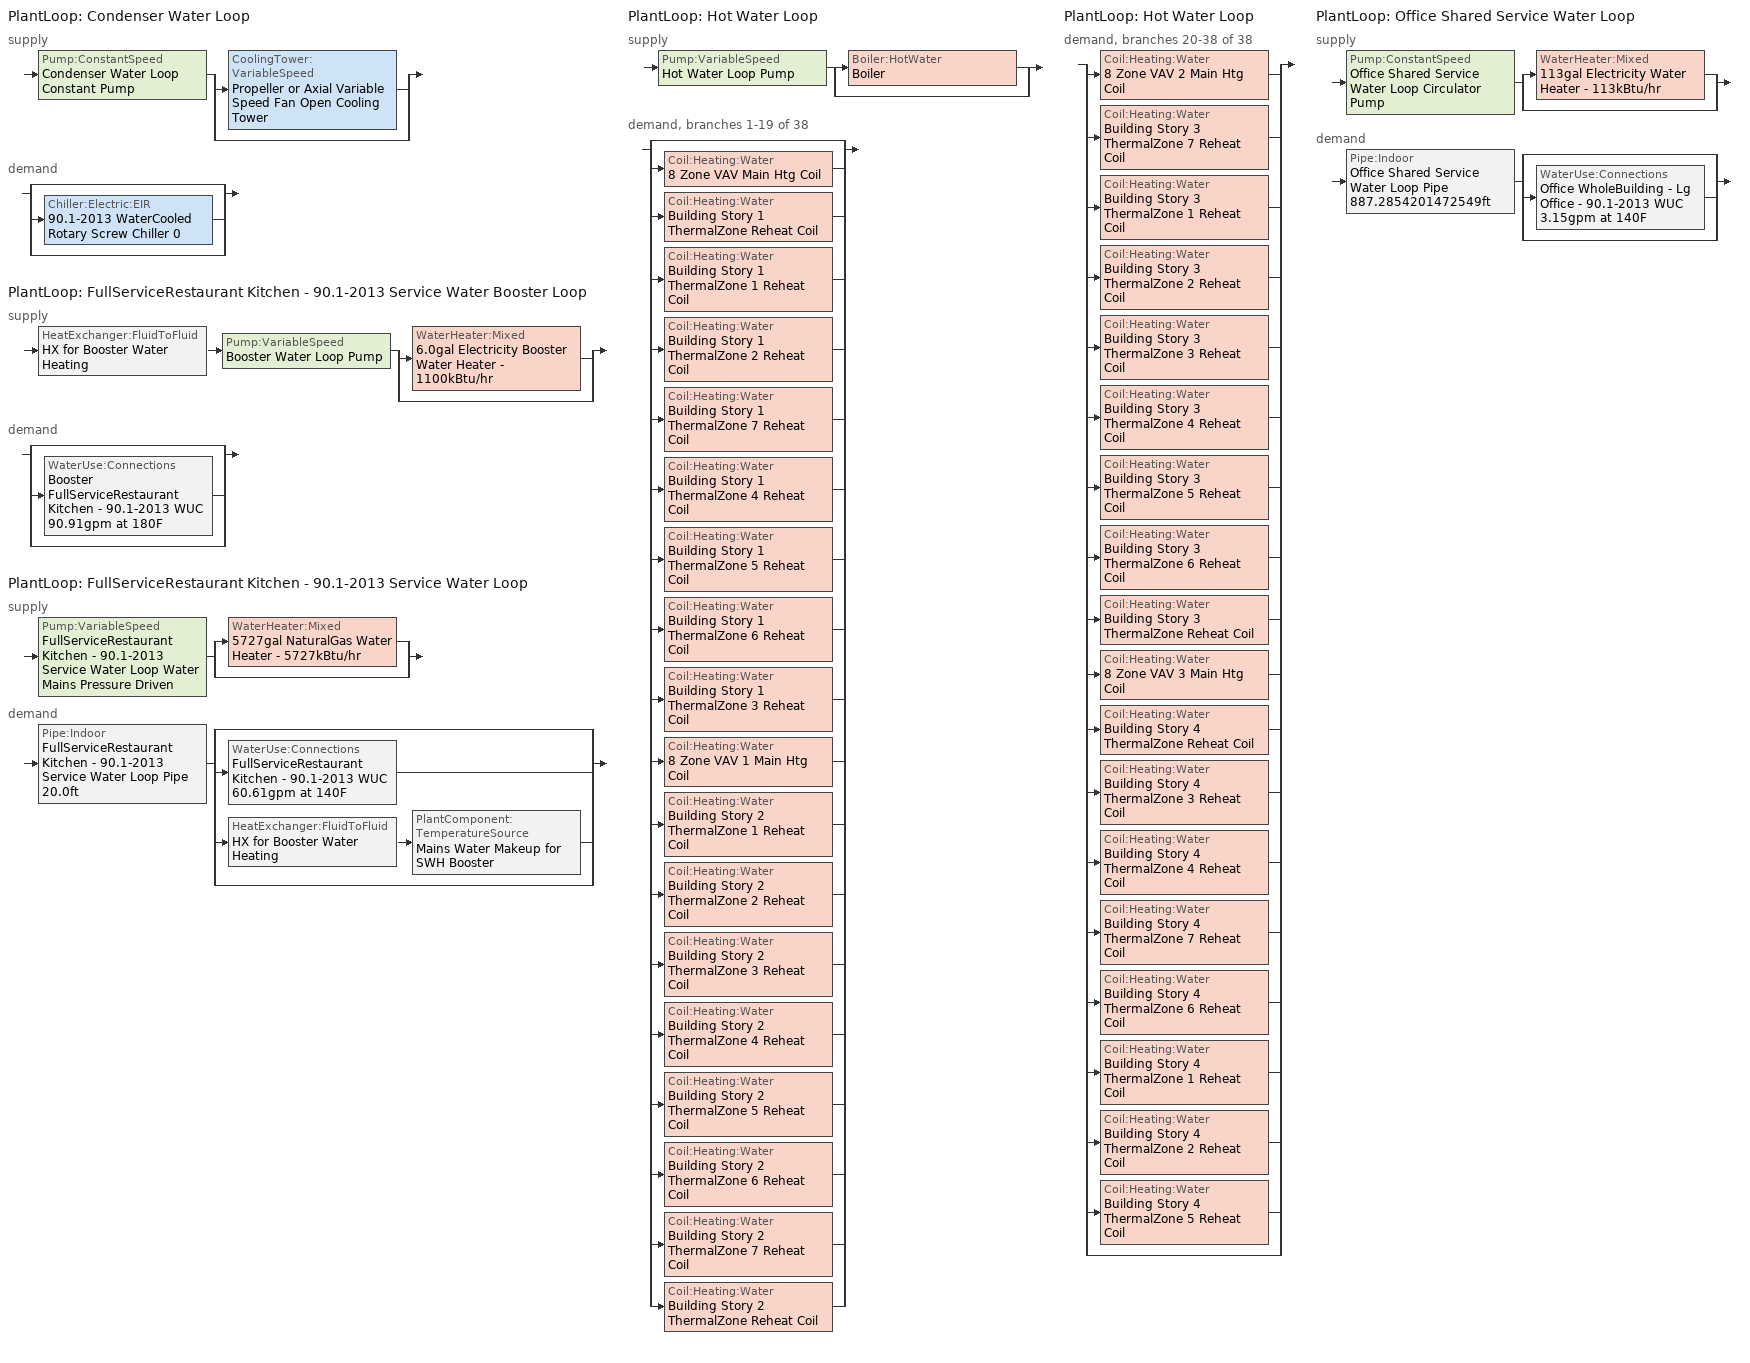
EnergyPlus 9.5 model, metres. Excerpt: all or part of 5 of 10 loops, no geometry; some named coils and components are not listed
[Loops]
PlantLoop 'Condenser Water Loop'
 supply: Pump:ConstantSpeed 'Condenser Water Loop Constant Pump' > split
  | CoolingTower:VariableSpeed 'Propeller or Axial Variable Speed Fan Open Cooling Tower'
  | bypass
 demand: split
  | bypass
  | Chiller:Electric:EIR '90.1-2013 WaterCooled  Rotary Screw Chiller 0'
  | bypass
PlantLoop 'FullServiceRestaurant Kitchen - 90.1-2013 Service Water Booster Loop'
 supply: HeatExchanger:FluidToFluid 'HX for Booster Water Heating' > Pump:VariableSpeed 'Booster Water Loop Pump' > split
  | WaterHeater:Mixed '6.0gal Electricity Booster Water Heater - 1100kBtu/hr'
  | bypass
 demand: split
  | bypass
  | WaterUse:Connections 'Booster FullServiceRestaurant Kitchen - 90.1-2013 WUC 90.91gpm at 180F'
  | bypass
PlantLoop 'FullServiceRestaurant Kitchen - 90.1-2013 Service Water Loop'
 supply: Pump:VariableSpeed 'FullServiceRestaurant Kitchen - 90.1-2013 Service Water Loop Water Mains Pressure Driven' > split
  | WaterHeater:Mixed '5727gal NaturalGas Water Heater - 5727kBtu/hr'
  | bypass
 demand: Pipe:Indoor 'FullServiceRestaurant Kitchen - 90.1-2013 Service Water Loop Pipe 20.0ft' > split
  | bypass
  | WaterUse:Connections 'FullServiceRestaurant Kitchen - 90.1-2013 WUC 60.61gpm at 140F'
  | HeatExchanger:FluidToFluid 'HX for Booster Water Heating' > PlantComponent:TemperatureSource 'Mains Water Makeup for SWH Booster'
  | bypass
PlantLoop 'Hot Water Loop'
 supply: Pump:VariableSpeed 'Hot Water Loop Pump' > split
  | Boiler:HotWater 'Boiler'
  | bypass
 demand, branches 1-19 of 38: split
  | bypass
  | Coil:Heating:Water '8 Zone VAV Main Htg Coil'
  | Coil:Heating:Water 'Building Story 1 ThermalZone Reheat Coil'
  | Coil:Heating:Water 'Building Story 1 ThermalZone 1 Reheat Coil'
  | Coil:Heating:Water 'Building Story 1 ThermalZone 2 Reheat Coil'
  | Coil:Heating:Water 'Building Story 1 ThermalZone 7 Reheat Coil'
  | Coil:Heating:Water 'Building Story 1 ThermalZone 4 Reheat Coil'
  | Coil:Heating:Water 'Building Story 1 ThermalZone 5 Reheat Coil'
  | Coil:Heating:Water 'Building Story 1 ThermalZone 6 Reheat Coil'
  | Coil:Heating:Water 'Building Story 1 ThermalZone 3 Reheat Coil'
  | Coil:Heating:Water '8 Zone VAV 1 Main Htg Coil'
  | Coil:Heating:Water 'Building Story 2 ThermalZone 1 Reheat Coil'
  | Coil:Heating:Water 'Building Story 2 ThermalZone 2 Reheat Coil'
  | Coil:Heating:Water 'Building Story 2 ThermalZone 3 Reheat Coil'
  | Coil:Heating:Water 'Building Story 2 ThermalZone 4 Reheat Coil'
  | Coil:Heating:Water 'Building Story 2 ThermalZone 5 Reheat Coil'
  | Coil:Heating:Water 'Building Story 2 ThermalZone 6 Reheat Coil'
  | Coil:Heating:Water 'Building Story 2 ThermalZone 7 Reheat Coil'
  | Coil:Heating:Water 'Building Story 2 ThermalZone Reheat Coil'
PlantLoop 'Hot Water Loop'
 demand, branches 20-38 of 38: split
  | Coil:Heating:Water '8 Zone VAV 2 Main Htg Coil'
  | Coil:Heating:Water 'Building Story 3 ThermalZone 7 Reheat Coil'
  | Coil:Heating:Water 'Building Story 3 ThermalZone 1 Reheat Coil'
  | Coil:Heating:Water 'Building Story 3 ThermalZone 2 Reheat Coil'
  | Coil:Heating:Water 'Building Story 3 ThermalZone 3 Reheat Coil'
  | Coil:Heating:Water 'Building Story 3 ThermalZone 4 Reheat Coil'
  | Coil:Heating:Water 'Building Story 3 ThermalZone 5 Reheat Coil'
  | Coil:Heating:Water 'Building Story 3 ThermalZone 6 Reheat Coil'
  | Coil:Heating:Water 'Building Story 3 ThermalZone Reheat Coil'
  | Coil:Heating:Water '8 Zone VAV 3 Main Htg Coil'
  | Coil:Heating:Water 'Building Story 4 ThermalZone Reheat Coil'
  | Coil:Heating:Water 'Building Story 4 ThermalZone 3 Reheat Coil'
  | Coil:Heating:Water 'Building Story 4 ThermalZone 4 Reheat Coil'
  | Coil:Heating:Water 'Building Story 4 ThermalZone 7 Reheat Coil'
  | Coil:Heating:Water 'Building Story 4 ThermalZone 6 Reheat Coil'
  | Coil:Heating:Water 'Building Story 4 ThermalZone 1 Reheat Coil'
  | Coil:Heating:Water 'Building Story 4 ThermalZone 2 Reheat Coil'
  | Coil:Heating:Water 'Building Story 4 ThermalZone 5 Reheat Coil'
  | bypass
PlantLoop 'Office Shared Service Water Loop'
 supply: Pump:ConstantSpeed 'Office Shared Service Water Loop Circulator Pump' > split
  | WaterHeater:Mixed '113gal Electricity Water Heater - 113kBtu/hr'
  | bypass
 demand: Pipe:Indoor 'Office Shared Service Water Loop Pipe 887.2854201472549ft' > split
  | bypass
  | WaterUse:Connections 'Office WholeBuilding - Lg Office - 90.1-2013 WUC 3.15gpm at 140F'
  | bypass
[Material] Roughness=Smooth; Thickness {m}=0.001143; Conductivity {W/m-K}=386; Density {kg/m3}=8906.27; Specific Heat {J/kg-K}=385.1856; Thermal Absorptance=0.9; Solar Absorptance=0.7; Visible Absorptance=0.7
Copper pipe 0.75in type L; Copper pipe 0.75in type L 1
[Construction]
Uninsulated copper pipe 0.75in type L: Copper pipe 0.75in type L
Uninsulated copper pipe 0.75in type L 1: Copper pipe 0.75in type L 1
[Coil:Heating:Water] Availability Schedule=Always On Discrete; U-Factor Times Area Value {W/K}=Autosize; Maximum Water Flow Rate {m3/s}=Autosize; Performance Input Method=UFactorTimesAreaAndDesignWaterFlowRate; Rated Capacity {W}=Autosize; Rated Inlet Water Temperature {C}=82.2222; Rated Inlet Air Temperature {C}=12.7778; Rated Outlet Water Temperature {C}=71.1111; Rated Outlet Air Temperature {C}=40; Rated Ratio for Air and Water Convection=0.5
Building Story 1 ThermalZone Reheat Coil; Building Story 1 ThermalZone 1 Reheat Coil; Building Story 1 ThermalZone 2 Reheat Coil; Building Story 1 ThermalZone 3 Reheat Coil; Building Story 1 ThermalZone 4 Reheat Coil; Building Story 1 ThermalZone 5 Reheat Coil; Building Story 1 ThermalZone 6 Reheat Coil; Building Story 1 ThermalZone 7 Reheat Coil; Building Story 2 ThermalZone Reheat Coil; Building Story 2 ThermalZone 1 Reheat Coil; Building Story 2 ThermalZone 2 Reheat Coil; Building Story 2 ThermalZone 3 Reheat Coil; Building Story 2 ThermalZone 4 Reheat Coil; Building Story 2 ThermalZone 5 Reheat Coil; Building Story 2 ThermalZone 6 Reheat Coil; Building Story 2 ThermalZone 7 Reheat Coil; Building Story 3 ThermalZone Reheat Coil; Building Story 3 ThermalZone 1 Reheat Coil; Building Story 3 ThermalZone 2 Reheat Coil; Building Story 3 ThermalZone 3 Reheat Coil; Building Story 3 ThermalZone 4 Reheat Coil; Building Story 3 ThermalZone 5 Reheat Coil; Building Story 3 ThermalZone 6 Reheat Coil; Building Story 3 ThermalZone 7 Reheat Coil; Building Story 4 ThermalZone Reheat Coil; Building Story 4 ThermalZone 1 Reheat Coil; Building Story 4 ThermalZone 2 Reheat Coil; Building Story 4 ThermalZone 3 Reheat Coil; Building Story 4 ThermalZone 4 Reheat Coil; Building Story 4 ThermalZone 5 Reheat Coil; Building Story 4 ThermalZone 6 Reheat Coil; Building Story 4 ThermalZone 7 Reheat Coil
[SetpointManager:Scheduled] Control Variable=Temperature
Name | Schedule | Setpoint Node or NodeList
Hot water booster setpoint manager | Service Water Booster Temp - 180.00000000000006F | FullServiceRestaurant Kitchen - 90.1-2013 Service Water Booster Loop Supply Outlet Node
Service hot water setpoint manager | Service Water Loop Temp - 140F | FullServiceRestaurant Kitchen - 90.1-2013 Service Water Loop Supply Outlet Node
Hot Water Loop Setpoint Manager | Hot Water Loop Temp - 180F | Hot Water Loop Supply Outlet Node
Service hot water setpoint manager 1 | Service Water Loop Temp - 140F 1 | Office Shared Service Water Loop Supply Outlet Node
[PlantLoop] Fluid Type=Water; Maximum Loop Flow Rate {m3/s}=Autosize; Minimum Loop Flow Rate {m3/s}=0; Plant Loop Volume {m3}=Autocalculate; Load Distribution Scheme=Optimal; Plant Loop Demand Calculation Scheme=SingleSetpoint
Name | Plant Equipment Operation Scheme | Maximum Loop Temperature {C} | Minimum Loop Temperature {C}
Condenser Water Loop | Condenser Water Loop Operation Schemes | 80 | 5
FullServiceRestaurant Kitchen - 90.1-2013 Service Water Booster Loop | FullServiceRestaurant Kitchen - 90.1-2013 Service Water Booster Loop Operation Schemes | 100 | 0
FullServiceRestaurant Kitchen - 90.1-2013 Service Water Loop | FullServiceRestaurant Kitchen - 90.1-2013 Service Water Loop Operation Schemes | 60 | 10
Hot Water Loop | Hot Water Loop Operation Schemes | 100 | 10
Office Shared Service Water Loop | Office Shared Service Water Loop Operation Schemes | 60 | 10
[Sizing:Plant]
Name | Loop Type | Design Loop Exit Temperature {C} | Loop Design Temperature Difference {deltaC} | Sizing Option | Zone Timesteps in Averaging Window | Coincident Sizing Factor Mode
Condenser Water Loop | Condenser | 29.4444 | 5.55556 | Coincident | 6 | GlobalCoolingSizingFactor
FullServiceRestaurant Kitchen - 90.1-2013 Service Water Booster Loop | Heating | 82.2222 | 5 | NonCoincident | 1 | None
FullServiceRestaurant Kitchen - 90.1-2013 Service Water Loop; Office Shared Service Water Loop | Heating | 60 | 5 | NonCoincident | 1 | None
Hot Water Loop | Heating | 82.2222 | 11.1111 | NonCoincident | 1 | None
[Pump:ConstantSpeed] Design Flow Rate {m3/s}=Autosize; Design Power Consumption {W}=Autosize; Fraction of Motor Inefficiencies to Fluid Stream=0; Pump Control Type=Intermittent; Design Power Sizing Method=PowerPerFlowPerPressure; Design Electric Power per Unit Flow Rate {W/(m3/s)}=348701.1; Design Shaft Power per Unit Flow Rate per Unit Head {W-s/m3-Pa}=1.28205
Name | Design Pump Head {Pa} | Motor Efficiency
Condenser Water Loop Constant Pump | 148557 | 0.9
Office Shared Service Water Loop Circulator Pump | 29890.7 | 0.3
[Pump:VariableSpeed] Design Maximum Flow Rate {m3/s}=Autosize; Fraction of Motor Inefficiencies to Fluid Stream=0; Coefficient 1 of the Part Load Performance Curve=0; Coefficient 2 of the Part Load Performance Curve=1; Coefficient 3 of the Part Load Performance Curve=0; Coefficient 4 of the Part Load Performance Curve=0; Design Minimum Flow Rate {m3/s}=0; Skin Loss Radiative Fraction=0.5; Design Power Sizing Method=PowerPerFlowPerPressure; Design Electric Power per Unit Flow Rate {W/(m3/s)}=348701.1; Design Shaft Power per Unit Flow Rate per Unit Head {W/((m3/s)-Pa)}=1.28205; Design Minimum Flow Rate Fraction=0
Name | Design Pump Head {Pa} | Design Power Consumption {W} | Motor Efficiency | Pump Control Type
Booster Water Loop Pump | 0 | 0 | 1 | Continuous
FullServiceRestaurant Kitchen - 90.1-2013 Service Water Loop Water Mains Pressure Driven | 0.001 | Autosize | 1 | Continuous
Hot Water Loop Pump | 179344 | Autosize | 0.9 | Intermittent
[PlantEquipmentOperationSchemes] Control Scheme Schedule Name 1=Always On Discrete
Name | Control Scheme Object Type 1 | Control Scheme Name 1
Condenser Water Loop Operation Schemes | PlantEquipmentOperation:CoolingLoad | Condenser Water Loop Cooling Operation Scheme
FullServiceRestaurant Kitchen - 90.1-2013 Service Water Booster Loop Operation Schemes | PlantEquipmentOperation:HeatingLoad | FullServiceRestaurant Kitchen - 90.1-2013 Service Water Booster Loop Heating Operation Scheme
FullServiceRestaurant Kitchen - 90.1-2013 Service Water Loop Operation Schemes | PlantEquipmentOperation:HeatingLoad | FullServiceRestaurant Kitchen - 90.1-2013 Service Water Loop Heating Operation Scheme
Hot Water Loop Operation Schemes | PlantEquipmentOperation:HeatingLoad | Hot Water Loop Heating Operation Scheme
Office Shared Service Water Loop Operation Schemes | PlantEquipmentOperation:HeatingLoad | Office Shared Service Water Loop Heating Operation Scheme
[PlantEquipmentOperation:CoolingLoad]
Condenser Water Loop Cooling Operation Scheme: Load Range Lower Limit 1 {W}=0; Load Range Upper Limit 1 {W}=1000000000; Range Equipment List Name 1=Condenser Water Loop Cooling Equipment List
[PlantEquipmentList]
Condenser Water Loop Cooling Equipment List: CoolingTower:VariableSpeed, Propeller or Axial Variable Speed Fan Open Cooling Tower
FullServiceRestaurant Kitchen - 90.1-2013 Service Water Booster Loop Heating Equipment List: HeatExchanger:FluidToFluid, HX for Booster Water Heating, WaterHeater:Mixed, 6.0gal Electricity Booster Water Heater - 1100kBtu/hr
FullServiceRestaurant Kitchen - 90.1-2013 Service Water Loop Heating Equipment List: WaterHeater:Mixed, 5727gal NaturalGas Water Heater - 5727kBtu/hr
Hot Water Loop Heating Equipment List: Boiler:HotWater, Boiler
Office Shared Service Water Loop Heating Equipment List: WaterHeater:Mixed, 113gal Electricity Water Heater - 113kBtu/hr
[CoolingTower:VariableSpeed]
Propeller or Axial Variable Speed Fan Open Cooling Tower: Model Type=CoolToolsCrossFlow; Design Inlet Air Wet-Bulb Temperature {C}=23.8; Design Approach Temperature {deltaC}=5.55556; Design Range Temperature {deltaC}=5.55556; Design Water Flow Rate {m3/s}=Autosize; Design Air Flow Rate {m3/s}=Autosize; Design Fan Power {W}=Autosize; Fan Power Ratio Function of Air Flow Rate Ratio Curve=VSD-TWR-FAN-FPLR; Minimum Air Flow Rate Ratio=0.2; Fraction of Tower Capacity in Free Convection Regime=0.125; Basin Heater Capacity {W/K}=0; Basin Heater Setpoint Temperature {C}=2; Evaporation Loss Mode=SaturatedExit; Evaporation Loss Factor {percent/K}=0.2; Drift Loss Percent {percent}=0.008; Blowdown Calculation Mode=ConcentrationRatio; Blowdown Concentration Ratio=3; Number of Cells=1; Sizing Factor=1
[SetpointManager:FollowOutdoorAirTemperature]
Condenser Water Loop Setpoint Manager Follow OATwb with 10.0F Approach: Control Variable=Temperature; Reference Temperature Type=OutdoorAirWetBulb; Offset Temperature Difference {deltaC}=5.55556; Maximum Setpoint Temperature {C}=29.3556; Minimum Setpoint Temperature {C}=21.1111; Setpoint Node or NodeList=Condenser Water Loop Supply Outlet Node
[HeatExchanger:FluidToFluid]
HX for Booster Water Heating: Loop Demand Side Design Flow Rate {m3/s}=Autosize; Loop Supply Side Design Flow Rate {m3/s}=Autosize; Heat Exchange Model Type=Ideal; Heat Exchanger U-Factor Times Area Value {W/K}=Autosize; Control Type=UncontrolledOn; Minimum Temperature Difference to Activate Heat Exchanger {deltaC}=0.01; Heat Transfer Metering End Use Type=LoopToLoop; Component Override Cooling Control Temperature Mode=Loop; Sizing Factor=1; Operation Minimum Temperature Limit {C}=0; Operation Maximum Temperature Limit {C}=100
[WaterHeater:Mixed] Deadband Temperature Difference {deltaC}=2; Heater Control Type=Cycle; Heater Ignition Minimum Flow Rate {m3/s}=0; Heater Ignition Delay {s}=0; Off Cycle Parasitic Fuel Consumption Rate {W}=0; Off Cycle Parasitic Heat Fraction to Tank=0.8; On Cycle Parasitic Fuel Consumption Rate {W}=0; On Cycle Parasitic Heat Fraction to Tank=0; Ambient Temperature Indicator=Schedule; Off Cycle Loss Fraction to Zone=1; On Cycle Loss Fraction to Zone=1; Use Side Effectiveness=1; Source Side Effectiveness=1; Use Side Design Flow Rate {m3/s}=Autosize; Source Side Design Flow Rate {m3/s}=Autosize; Indirect Water Heating Recovery Time {hr}=1.5; Source Side Flow Control Mode=IndirectHeatPrimarySetpoint
Name | Tank Volume {m3} | Setpoint Temperature Schedule | Maximum Temperature Limit {C} | Heater Maximum Capacity {W} | Heater Fuel Type | Heater Thermal Efficiency | Off Cycle Parasitic Fuel Type | On Cycle Parasitic Fuel Type | Ambient Temperature Schedule | Off Cycle Loss Coefficient to Ambient Temperature {W/K} | On Cycle Loss Coefficient to Ambient Temperature {W/K}
6.0gal Electricity Booster Water Heater - 1100kBtu/hr | 0.0227125 | Service Water Booster Temp - 180.00000000000006F | 82.2222 | 322273 | Electricity | 1 | Electricity | Electricity | Water Heater Ambient Temp Schedule - 71.6 | 1.053 | 1.053
5727gal NaturalGas Water Heater - 5727kBtu/hr | 21.6802 | Service Water Loop Temp - 140F | 60 | 1.67851e+06 | NaturalGas | 0.78 | NaturalGas | NaturalGas | Water Heater Ambient Temp Schedule - 71.6f | 6 | 6
113gal Electricity Water Heater - 113kBtu/hr | 0.428533 | Service Water Loop Temp - 140F 1 | 60 | 33177.6 | Electricity | 1 | Electricity | Electricity | Water Heater Ambient Temp Schedule - 71.6f 1 | 1.053 | 1.053
[WaterHeater:Sizing] Design Mode=PeakDraw; Time Storage Can Meet Peak Draw {hr}=0.538503; Time for Tank Recovery {hr}=0; Nominal Tank Volume for Autosizing Plant Connections {m3}=1
6.0gal Electricity Booster Water Heater - 1100kBtu/hr; 5727gal NaturalGas Water Heater - 5727kBtu/hr; 113gal Electricity Water Heater - 113kBtu/hr
[WaterUse:Connections] Drain Water Heat Exchanger Type=None; Drain Water Heat Exchanger Destination=Plant
Name | Water Use Equipment Name 1
Booster FullServiceRestaurant Kitchen - 90.1-2013 WUC 90.91gpm at 180F | Booster FullServiceRestaurant Kitchen - 90.1-2013 Service Water Use 90.91gpm at 180F
FullServiceRestaurant Kitchen - 90.1-2013 WUC 60.61gpm at 140F | FullServiceRestaurant Kitchen - 90.1-2013 Service Water Use 60.61gpm at 140F
Office WholeBuilding - Lg Office - 90.1-2013 WUC 3.15gpm at 140F | Office WholeBuilding - Lg Office - 90.1-2013 Service Water Use 3.15gpm at 140F
[WaterUse:Equipment] Sensible Fraction Schedule=Fraction Sensible - 0.2; Latent Fraction Schedule=Fraction Latent - 0.05
Name | Peak Flow Rate {m3/s} | Flow Rate Fraction Schedule | Target Temperature Schedule
Booster FullServiceRestaurant Kitchen - 90.1-2013 Service Water Use 90.91gpm at 180F | 0.0057355 | RestaurantSitDown BLDG_SWH_SCH | Mixed Water At Faucet Temp - 180F
FullServiceRestaurant Kitchen - 90.1-2013 Service Water Use 60.61gpm at 140F | 0.00382367 | RestaurantSitDown BLDG_SWH_SCH | Mixed Water At Faucet Temp - 140F
Office WholeBuilding - Lg Office - 90.1-2013 Service Water Use 3.15gpm at 140F | 0.000198892 | OfficeLarge BLDG_SWH_SCH | Mixed Water At Faucet Temp - 140F 1
[PlantEquipmentOperation:HeatingLoad] Load Range Lower Limit 1 {W}=0; Load Range Upper Limit 1 {W}=1000000000
Name | Range Equipment List Name 1
FullServiceRestaurant Kitchen - 90.1-2013 Service Water Booster Loop Heating Operation Scheme | FullServiceRestaurant Kitchen - 90.1-2013 Service Water Booster Loop Heating Equipment List
FullServiceRestaurant Kitchen - 90.1-2013 Service Water Loop Heating Operation Scheme | FullServiceRestaurant Kitchen - 90.1-2013 Service Water Loop Heating Equipment List
Hot Water Loop Heating Operation Scheme | Hot Water Loop Heating Equipment List
Office Shared Service Water Loop Heating Operation Scheme | Office Shared Service Water Loop Heating Equipment List
[Pipe:Indoor] Environment Type=Schedule; Pipe Inside Diameter {m}=0.019939
Name | Construction | Ambient Temperature Schedule | Ambient Air Velocity Schedule | Pipe Length {m}
FullServiceRestaurant Kitchen - 90.1-2013 Service Water Loop Pipe 20.0ft | Uninsulated copper pipe 0.75in type L | FullServiceRestaurant Kitchen - 90.1-2013 Service Water Loop Piping Air Temp - 70F | FullServiceRestaurant Kitchen - 90.1-2013 Service Water Loop Piping Air Velocity - 0.67mph | 6.096
Office Shared Service Water Loop Pipe 887.2854201472549ft | Uninsulated copper pipe 0.75in type L 1 | Office Shared Service Water Loop Piping Air Temp - 70F | Office Shared Service Water Loop Piping Air Velocity - 0.67mph | 270.445
[PlantComponent:TemperatureSource]
Mains Water Makeup for SWH Booster: Design Volume Flow Rate {m3/s}=Autosize; Temperature Specification Type=Scheduled; Source Temperature {C}=8; Source Temperature Schedule=Mains Water Temperature
[Boiler:HotWater]
Boiler: Fuel Type=NaturalGas; Nominal Capacity {W}=Autosize; Nominal Thermal Efficiency=0.78; Efficiency Curve Temperature Evaluation Variable=LeavingBoiler; Design Water Flow Rate {m3/s}=Autosize; Minimum Part Load Ratio=0; Maximum Part Load Ratio=1.2; Optimum Part Load Ratio=1; Water Outlet Upper Temperature Limit {C}=95; Boiler Flow Mode=LeavingSetpointModulated; Parasitic Electric Load {W}=0; Sizing Factor=1
[Schedule:Day:Interval]
Fraction Latent - 0.05 Default: No, 24:00, 0.05
Fraction Sensible - 0.2 Default: No, 24:00, 0.2
FullServiceRestaurant Kitchen - 90.1-2013 Service Water Loop Piping Air Temp - 70F Default; Office Shared Service Water Loop Piping Air Temp - 70F Default: No, 24:00, 21.1111
FullServiceRestaurant Kitchen - 90.1-2013 Service Water Loop Piping Air Velocity - 0.67mph Default; Office Shared Service Water Loop Piping Air Velocity - 0.67mph Default: No, 24:00, 0.3
Hot Water Loop Temp - 180F Default; Mixed Water At Faucet Temp - 180F Default; Service Water Booster Temp - 180.00000000000006F Default: No, 24:00, 82.2222
Mixed Water At Faucet Temp - 140F Default; Mixed Water At Faucet Temp - 140F Default 1; Service Water Loop Temp - 140F Default; Service Water Loop Temp - 140F Default 1: No, 24:00, 60
OfficeLarge BLDG_SWH_SCH Default: No, 06:00, 0, 07:00, 0.07, 11:00, 0.04, 13:00, 0.06, 14:00, 0.09, 15:00, 0.06, 21:00, 0.04, 22:00, 0.07, 24:00, 0.04
OfficeLarge BLDG_SWH_SCH SmrDsn|Wkdy Day; OfficeLarge BLDG_SWH_SCH Summer Design Day: No, 06:00, 0, 07:00, 0.07, 08:00, 0.19, 09:00, 0.35, 10:00, 0.38, 11:00, 0.39, 12:00, 0.47, 13:00, 0.57, 14:00, 0.54, 15:00, 0.34, 16:00, 0.33, 17:00, 0.44, 18:00, 0.26, 19:00, 0.21, 20:00, 0.15, 21:00, 0.17, 22:00, 0.08, 24:00, 0.05
OfficeLarge BLDG_SWH_SCH Winter Design Day; OfficeLarge BLDG_SWH_SCH WntrDsn|Sat Day: No, 06:00, 0, 07:00, 0.07, 08:00, 0.11, 09:00, 0.15, 10:00, 0.21, 11:00, 0.19, 12:00, 0.23, 13:00, 0.2, 14:00, 0.19, 15:00, 0.15, 16:00, 0.13, 17:00, 0.14, 21:00, 0.07, 22:00, 0.09, 24:00, 0.05
RestaurantSitDown BLDG_SWH_SCH Default: No, 01:00, 0.25, 06:00, 0, 10:00, 0.15, 12:00, 0.5, 14:00, 0.4, 17:00, 0.3, 18:00, 0.4, 20:00, 0.5, 21:00, 0.4, 22:00, 0.5, 23:00, 0.4, 24:00, 0.2
RestaurantSitDown BLDG_SWH_SCH SmrDsn|Wkdy Day; RestaurantSitDown BLDG_SWH_SCH Summer Design Day: No, 01:00, 0.2, 06:00, 0, 07:00, 0.15, 08:00, 0.6, 09:00, 0.55, 10:00, 0.45, 11:00, 0.4, 12:00, 0.45, 13:00, 0.4, 14:00, 0.35, 17:00, 0.3, 18:00, 0.4, 19:00, 0.55, 20:00, 0.6, 21:00, 0.5, 22:00, 0.55, 23:00, 0.45, 24:00, 0.25
RestaurantSitDown BLDG_SWH_SCH Winter Design Day; RestaurantSitDown BLDG_SWH_SCH WntrDsn|Sat Day: No, 01:00, 0.2, 06:00, 0, 09:00, 0.15, 10:00, 0.5, 11:00, 0.45, 13:00, 0.5, 14:00, 0.45, 16:00, 0.4, 17:00, 0.35, 18:00, 0.4, 20:00, 0.55, 21:00, 0.5, 22:00, 0.55, 23:00, 0.4, 24:00, 0.3
Water Heater Ambient Temp Schedule - 71.6 Default; Water Heater Ambient Temp Schedule - 71.6f Default; Water Heater Ambient Temp Schedule - 71.6f Default 1: No, 24:00, 22
[Schedule:Week:Daily]
Fraction Latent - 0.05 Week Rule - Jan1-Dec31: Fraction Latent - 0.05 Default, Fraction Latent - 0.05 Default, Fraction Latent - 0.05 Default, Fraction Latent - 0.05 Default, Fraction Latent - 0.05 Default, Fraction Latent - 0.05 Default, Fraction Latent - 0.05 Default, Fraction Latent - 0.05 Default, Fraction Latent - 0.05 Default, Fraction Latent - 0.05 Default, Fraction Latent - 0.05 Default, Fraction Latent - 0.05 Default
Fraction Sensible - 0.2 Week Rule - Jan1-Dec31: Fraction Sensible - 0.2 Default, Fraction Sensible - 0.2 Default, Fraction Sensible - 0.2 Default, Fraction Sensible - 0.2 Default, Fraction Sensible - 0.2 Default, Fraction Sensible - 0.2 Default, Fraction Sensible - 0.2 Default, Fraction Sensible - 0.2 Default, Fraction Sensible - 0.2 Default, Fraction Sensible - 0.2 Default, Fraction Sensible - 0.2 Default, Fraction Sensible - 0.2 Default
FullServiceRestaurant Kitchen - 90.1-2013 Service Water Loop Piping Air Temp - 70F Week Rule - Jan1-Dec31: FullServiceRestaurant Kitchen - 90.1-2013 Service Water Loop Piping Air Temp - 70F Default, FullServiceRestaurant Kitchen - 90.1-2013 Service Water Loop Piping Air Temp - 70F Default, FullServiceRestaurant Kitchen - 90.1-2013 Service Water Loop Piping Air Temp - 70F Default, FullServiceRestaurant Kitchen - 90.1-2013 Service Water Loop Piping Air Temp - 70F Default, FullServiceRestaurant Kitchen - 90.1-2013 Service Water Loop Piping Air Temp - 70F Default, FullServiceRestaurant Kitchen - 90.1-2013 Service Water Loop Piping Air Temp - 70F Default, FullServiceRestaurant Kitchen - 90.1-2013 Service Water Loop Piping Air Temp - 70F Default, FullServiceRestaurant Kitchen - 90.1-2013 Service Water Loop Piping Air Temp - 70F Default, FullServiceRestaurant Kitchen - 90.1-2013 Service Water Loop Piping Air Temp - 70F Default, FullServiceRestaurant Kitchen - 90.1-2013 Service Water Loop Piping Air Temp - 70F Default, FullServiceRestaurant Kitchen - 90.1-2013 Service Water Loop Piping Air Temp - 70F Default, FullServiceRestaurant Kitchen - 90.1-2013 Service Water Loop Piping Air Temp - 70F Default
FullServiceRestaurant Kitchen - 90.1-2013 Service Water Loop Piping Air Velocity - 0.67mph Week Rule - Jan1-Dec31: FullServiceRestaurant Kitchen - 90.1-2013 Service Water Loop Piping Air Velocity - 0.67mph Default, FullServiceRestaurant Kitchen - 90.1-2013 Service Water Loop Piping Air Velocity - 0.67mph Default, FullServiceRestaurant Kitchen - 90.1-2013 Service Water Loop Piping Air Velocity - 0.67mph Default, FullServiceRestaurant Kitchen - 90.1-2013 Service Water Loop Piping Air Velocity - 0.67mph Default, FullServiceRestaurant Kitchen - 90.1-2013 Service Water Loop Piping Air Velocity - 0.67mph Default, FullServiceRestaurant Kitchen - 90.1-2013 Service Water Loop Piping Air Velocity - 0.67mph Default, FullServiceRestaurant Kitchen - 90.1-2013 Service Water Loop Piping Air Velocity - 0.67mph Default, FullServiceRestaurant Kitchen - 90.1-2013 Service Water Loop Piping Air Velocity - 0.67mph Default, FullServiceRestaurant Kitchen - 90.1-2013 Service Water Loop Piping Air Velocity - 0.67mph Default, FullServiceRestaurant Kitchen - 90.1-2013 Service Water Loop Piping Air Velocity - 0.67mph Default, FullServiceRestaurant Kitchen - 90.1-2013 Service Water Loop Piping Air Velocity - 0.67mph Default, FullServiceRestaurant Kitchen - 90.1-2013 Service Water Loop Piping Air Velocity - 0.67mph Default
Hot Water Loop Temp - 180F Week Rule - Jan1-Dec31: Hot Water Loop Temp - 180F Default, Hot Water Loop Temp - 180F Default, Hot Water Loop Temp - 180F Default, Hot Water Loop Temp - 180F Default, Hot Water Loop Temp - 180F Default, Hot Water Loop Temp - 180F Default, Hot Water Loop Temp - 180F Default, Hot Water Loop Temp - 180F Default, Hot Water Loop Temp - 180F Default, Hot Water Loop Temp - 180F Default, Hot Water Loop Temp - 180F Default, Hot Water Loop Temp - 180F Default
Mixed Water At Faucet Temp - 140F Week Rule - Jan1-Dec31: Mixed Water At Faucet Temp - 140F Default, Mixed Water At Faucet Temp - 140F Default, Mixed Water At Faucet Temp - 140F Default, Mixed Water At Faucet Temp - 140F Default, Mixed Water At Faucet Temp - 140F Default, Mixed Water At Faucet Temp - 140F Default, Mixed Water At Faucet Temp - 140F Default, Mixed Water At Faucet Temp - 140F Default, Mixed Water At Faucet Temp - 140F Default, Mixed Water At Faucet Temp - 140F Default, Mixed Water At Faucet Temp - 140F Default, Mixed Water At Faucet Temp - 140F Default
Mixed Water At Faucet Temp - 140F 1 Week Rule - Jan1-Dec31: Mixed Water At Faucet Temp - 140F Default 1, Mixed Water At Faucet Temp - 140F Default 1, Mixed Water At Faucet Temp - 140F Default 1, Mixed Water At Faucet Temp - 140F Default 1, Mixed Water At Faucet Temp - 140F Default 1, Mixed Water At Faucet Temp - 140F Default 1, Mixed Water At Faucet Temp - 140F Default 1, Mixed Water At Faucet Temp - 140F Default 1, Mixed Water At Faucet Temp - 140F Default 1, Mixed Water At Faucet Temp - 140F Default 1, Mixed Water At Faucet Temp - 140F Default 1, Mixed Water At Faucet Temp - 140F Default 1
Mixed Water At Faucet Temp - 180F Week Rule - Jan1-Dec31: Mixed Water At Faucet Temp - 180F Default, Mixed Water At Faucet Temp - 180F Default, Mixed Water At Faucet Temp - 180F Default, Mixed Water At Faucet Temp - 180F Default, Mixed Water At Faucet Temp - 180F Default, Mixed Water At Faucet Temp - 180F Default, Mixed Water At Faucet Temp - 180F Default, Mixed Water At Faucet Temp - 180F Default, Mixed Water At Faucet Temp - 180F Default, Mixed Water At Faucet Temp - 180F Default, Mixed Water At Faucet Temp - 180F Default, Mixed Water At Faucet Temp - 180F Default
Office Shared Service Water Loop Piping Air Temp - 70F Week Rule - Jan1-Dec31: Office Shared Service Water Loop Piping Air Temp - 70F Default, Office Shared Service Water Loop Piping Air Temp - 70F Default, Office Shared Service Water Loop Piping Air Temp - 70F Default, Office Shared Service Water Loop Piping Air Temp - 70F Default, Office Shared Service Water Loop Piping Air Temp - 70F Default, Office Shared Service Water Loop Piping Air Temp - 70F Default, Office Shared Service Water Loop Piping Air Temp - 70F Default, Office Shared Service Water Loop Piping Air Temp - 70F Default, Office Shared Service Water Loop Piping Air Temp - 70F Default, Office Shared Service Water Loop Piping Air Temp - 70F Default, Office Shared Service Water Loop Piping Air Temp - 70F Default, Office Shared Service Water Loop Piping Air Temp - 70F Default
Office Shared Service Water Loop Piping Air Velocity - 0.67mph Week Rule - Jan1-Dec31: Office Shared Service Water Loop Piping Air Velocity - 0.67mph Default, Office Shared Service Water Loop Piping Air Velocity - 0.67mph Default, Office Shared Service Water Loop Piping Air Velocity - 0.67mph Default, Office Shared Service Water Loop Piping Air Velocity - 0.67mph Default, Office Shared Service Water Loop Piping Air Velocity - 0.67mph Default, Office Shared Service Water Loop Piping Air Velocity - 0.67mph Default, Office Shared Service Water Loop Piping Air Velocity - 0.67mph Default, Office Shared Service Water Loop Piping Air Velocity - 0.67mph Default, Office Shared Service Water Loop Piping Air Velocity - 0.67mph Default, Office Shared Service Water Loop Piping Air Velocity - 0.67mph Default, Office Shared Service Water Loop Piping Air Velocity - 0.67mph Default, Office Shared Service Water Loop Piping Air Velocity - 0.67mph Default
OfficeLarge BLDG_SWH_SCH Week Rule - Jan1-Dec31: OfficeLarge BLDG_SWH_SCH Default, OfficeLarge BLDG_SWH_SCH SmrDsn|Wkdy Day, OfficeLarge BLDG_SWH_SCH SmrDsn|Wkdy Day, OfficeLarge BLDG_SWH_SCH SmrDsn|Wkdy Day, OfficeLarge BLDG_SWH_SCH SmrDsn|Wkdy Day, OfficeLarge BLDG_SWH_SCH SmrDsn|Wkdy Day, OfficeLarge BLDG_SWH_SCH WntrDsn|Sat Day, OfficeLarge BLDG_SWH_SCH Default, OfficeLarge BLDG_SWH_SCH Summer Design Day, OfficeLarge BLDG_SWH_SCH Winter Design Day, OfficeLarge BLDG_SWH_SCH Default, OfficeLarge BLDG_SWH_SCH Default
RestaurantSitDown BLDG_SWH_SCH Week Rule - Jan1-Dec31: RestaurantSitDown BLDG_SWH_SCH Default, RestaurantSitDown BLDG_SWH_SCH SmrDsn|Wkdy Day, RestaurantSitDown BLDG_SWH_SCH SmrDsn|Wkdy Day, RestaurantSitDown BLDG_SWH_SCH SmrDsn|Wkdy Day, RestaurantSitDown BLDG_SWH_SCH SmrDsn|Wkdy Day, RestaurantSitDown BLDG_SWH_SCH SmrDsn|Wkdy Day, RestaurantSitDown BLDG_SWH_SCH WntrDsn|Sat Day, RestaurantSitDown BLDG_SWH_SCH Default, RestaurantSitDown BLDG_SWH_SCH Summer Design Day, RestaurantSitDown BLDG_SWH_SCH Winter Design Day, RestaurantSitDown BLDG_SWH_SCH Default, RestaurantSitDown BLDG_SWH_SCH Default
Service Water Booster Temp - 180.00000000000006F Week Rule - Jan1-Dec31: Service Water Booster Temp - 180.00000000000006F Default, Service Water Booster Temp - 180.00000000000006F Default, Service Water Booster Temp - 180.00000000000006F Default, Service Water Booster Temp - 180.00000000000006F Default, Service Water Booster Temp - 180.00000000000006F Default, Service Water Booster Temp - 180.00000000000006F Default, Service Water Booster Temp - 180.00000000000006F Default, Service Water Booster Temp - 180.00000000000006F Default, Service Water Booster Temp - 180.00000000000006F Default, Service Water Booster Temp - 180.00000000000006F Default, Service Water Booster Temp - 180.00000000000006F Default, Service Water Booster Temp - 180.00000000000006F Default
Service Water Loop Temp - 140F Week Rule - Jan1-Dec31: Service Water Loop Temp - 140F Default, Service Water Loop Temp - 140F Default, Service Water Loop Temp - 140F Default, Service Water Loop Temp - 140F Default, Service Water Loop Temp - 140F Default, Service Water Loop Temp - 140F Default, Service Water Loop Temp - 140F Default, Service Water Loop Temp - 140F Default, Service Water Loop Temp - 140F Default, Service Water Loop Temp - 140F Default, Service Water Loop Temp - 140F Default, Service Water Loop Temp - 140F Default
Service Water Loop Temp - 140F 1 Week Rule - Jan1-Dec31: Service Water Loop Temp - 140F Default 1, Service Water Loop Temp - 140F Default 1, Service Water Loop Temp - 140F Default 1, Service Water Loop Temp - 140F Default 1, Service Water Loop Temp - 140F Default 1, Service Water Loop Temp - 140F Default 1, Service Water Loop Temp - 140F Default 1, Service Water Loop Temp - 140F Default 1, Service Water Loop Temp - 140F Default 1, Service Water Loop Temp - 140F Default 1, Service Water Loop Temp - 140F Default 1, Service Water Loop Temp - 140F Default 1
Water Heater Ambient Temp Schedule - 71.6 Week Rule - Jan1-Dec31: Water Heater Ambient Temp Schedule - 71.6 Default, Water Heater Ambient Temp Schedule - 71.6 Default, Water Heater Ambient Temp Schedule - 71.6 Default, Water Heater Ambient Temp Schedule - 71.6 Default, Water Heater Ambient Temp Schedule - 71.6 Default, Water Heater Ambient Temp Schedule - 71.6 Default, Water Heater Ambient Temp Schedule - 71.6 Default, Water Heater Ambient Temp Schedule - 71.6 Default, Water Heater Ambient Temp Schedule - 71.6 Default, Water Heater Ambient Temp Schedule - 71.6 Default, Water Heater Ambient Temp Schedule - 71.6 Default, Water Heater Ambient Temp Schedule - 71.6 Default
Water Heater Ambient Temp Schedule - 71.6f Week Rule - Jan1-Dec31: Water Heater Ambient Temp Schedule - 71.6f Default, Water Heater Ambient Temp Schedule - 71.6f Default, Water Heater Ambient Temp Schedule - 71.6f Default, Water Heater Ambient Temp Schedule - 71.6f Default, Water Heater Ambient Temp Schedule - 71.6f Default, Water Heater Ambient Temp Schedule - 71.6f Default, Water Heater Ambient Temp Schedule - 71.6f Default, Water Heater Ambient Temp Schedule - 71.6f Default, Water Heater Ambient Temp Schedule - 71.6f Default, Water Heater Ambient Temp Schedule - 71.6f Default, Water Heater Ambient Temp Schedule - 71.6f Default, Water Heater Ambient Temp Schedule - 71.6f Default
Water Heater Ambient Temp Schedule - 71.6f 1 Week Rule - Jan1-Dec31: Water Heater Ambient Temp Schedule - 71.6f Default 1, Water Heater Ambient Temp Schedule - 71.6f Default 1, Water Heater Ambient Temp Schedule - 71.6f Default 1, Water Heater Ambient Temp Schedule - 71.6f Default 1, Water Heater Ambient Temp Schedule - 71.6f Default 1, Water Heater Ambient Temp Schedule - 71.6f Default 1, Water Heater Ambient Temp Schedule - 71.6f Default 1, Water Heater Ambient Temp Schedule - 71.6f Default 1, Water Heater Ambient Temp Schedule - 71.6f Default 1, Water Heater Ambient Temp Schedule - 71.6f Default 1, Water Heater Ambient Temp Schedule - 71.6f Default 1, Water Heater Ambient Temp Schedule - 71.6f Default 1
[Schedule:Year]
Fraction Latent - 0.05: Fraction Latent - 0.05 Week Rule - Jan1-Dec31, 1, 1, 12, 31
Fraction Sensible - 0.2: Fraction Sensible - 0.2 Week Rule - Jan1-Dec31, 1, 1, 12, 31
FullServiceRestaurant Kitchen - 90.1-2013 Service Water Loop Piping Air Temp - 70F: FullServiceRestaurant Kitchen - 90.1-2013 Service Water Loop Piping Air Temp - 70F Week Rule - Jan1-Dec31, 1, 1, 12, 31
FullServiceRestaurant Kitchen - 90.1-2013 Service Water Loop Piping Air Velocity - 0.67mph: FullServiceRestaurant Kitchen - 90.1-2013 Service Water Loop Piping Air Velocity - 0.67mph Week Rule - Jan1-Dec31, 1, 1, 12, 31
Hot Water Loop Temp - 180F: Hot Water Loop Temp - 180F Week Rule - Jan1-Dec31, 1, 1, 12, 31
Mixed Water At Faucet Temp - 140F: Mixed Water At Faucet Temp - 140F Week Rule - Jan1-Dec31, 1, 1, 12, 31
Mixed Water At Faucet Temp - 140F 1: Mixed Water At Faucet Temp - 140F 1 Week Rule - Jan1-Dec31, 1, 1, 12, 31
Mixed Water At Faucet Temp - 180F: Mixed Water At Faucet Temp - 180F Week Rule - Jan1-Dec31, 1, 1, 12, 31
Office Shared Service Water Loop Piping Air Temp - 70F: Office Shared Service Water Loop Piping Air Temp - 70F Week Rule - Jan1-Dec31, 1, 1, 12, 31
Office Shared Service Water Loop Piping Air Velocity - 0.67mph: Office Shared Service Water Loop Piping Air Velocity - 0.67mph Week Rule - Jan1-Dec31, 1, 1, 12, 31
OfficeLarge BLDG_SWH_SCH: OfficeLarge BLDG_SWH_SCH Week Rule - Jan1-Dec31, 1, 1, 12, 31
RestaurantSitDown BLDG_SWH_SCH: RestaurantSitDown BLDG_SWH_SCH Week Rule - Jan1-Dec31, 1, 1, 12, 31
Service Water Booster Temp - 180.00000000000006F: Service Water Booster Temp - 180.00000000000006F Week Rule - Jan1-Dec31, 1, 1, 12, 31
Service Water Loop Temp - 140F: Service Water Loop Temp - 140F Week Rule - Jan1-Dec31, 1, 1, 12, 31
Service Water Loop Temp - 140F 1: Service Water Loop Temp - 140F 1 Week Rule - Jan1-Dec31, 1, 1, 12, 31
Water Heater Ambient Temp Schedule - 71.6: Water Heater Ambient Temp Schedule - 71.6 Week Rule - Jan1-Dec31, 1, 1, 12, 31
Water Heater Ambient Temp Schedule - 71.6f: Water Heater Ambient Temp Schedule - 71.6f Week Rule - Jan1-Dec31, 1, 1, 12, 31
Water Heater Ambient Temp Schedule - 71.6f 1: Water Heater Ambient Temp Schedule - 71.6f 1 Week Rule - Jan1-Dec31, 1, 1, 12, 31
[Schedule:Constant]
Name | Hourly Value
Always On Discrete | 1
Mains Water Temperature | 10
[Curve:Cubic]
VSD-TWR-FAN-FPLR: Coefficient1 Constant=0.331629; Coefficient2 x=-0.885676; Coefficient3 x**2=0.605565; Coefficient4 x**3=0.948482; Minimum Value of x {BasedOnField A2}=0; Maximum Value of x {BasedOnField A2}=1
